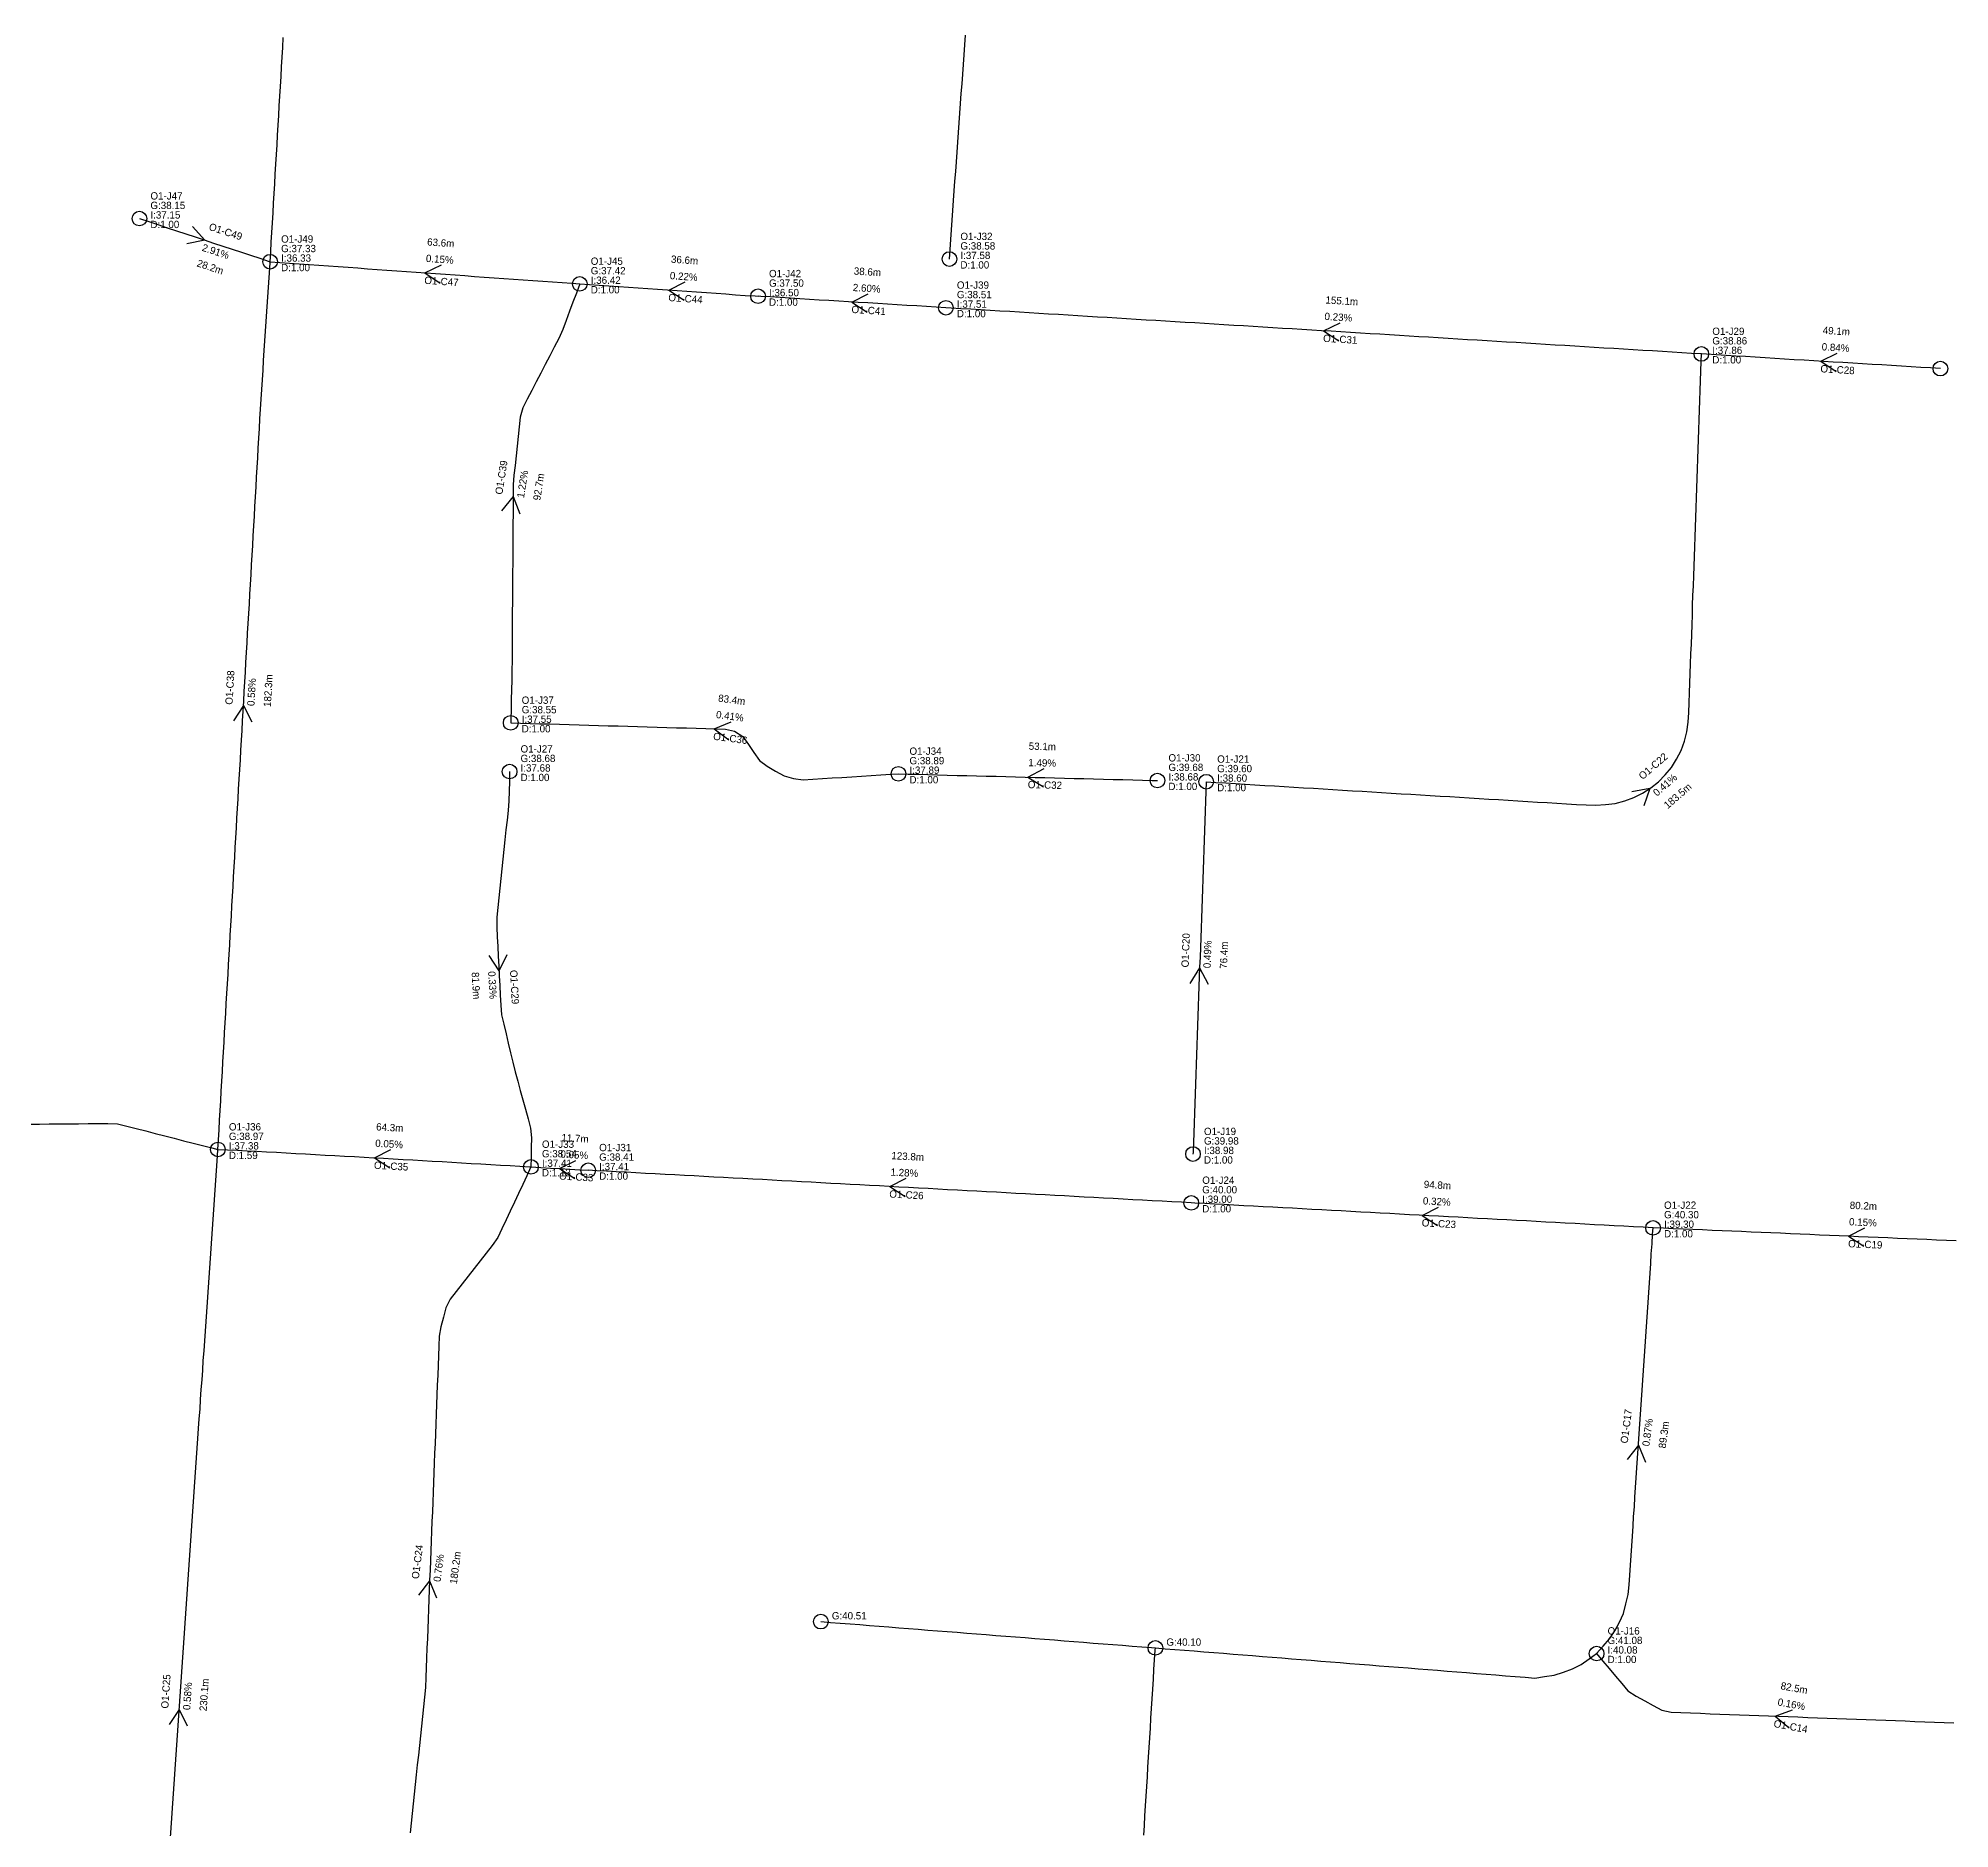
# Model space of a CAD drawing. Header units: metres. Extents: x 607160 to 610559, y 2613470 to 2618337.
# Drawn here: x 607554.3 to 607946, y 2615063.8 to 2615430.7 of the extents above; entities that cross this region are included whole.
import ezdxf

# ---------------------------------------------------------------- set-up
doc = ezdxf.new("R2010")
doc.units = ezdxf.units.M
for name, color, linetype in [('SW-DRAIN-LABELS', 3, 'Continuous'), ('SW-DRAIN-ORPHAN', 8, 'Continuous'), ('SW-DRAIN-SUB-01', 1, 'Continuous'), ('SW-JUNCTIONS', 7, 'Continuous')]:
    doc.layers.add(name, color=color, linetype=linetype)

msp = doc.modelspace()

# ---------------------------------------------------------------- linework, layer by layer
at = {"layer": 'SW-DRAIN-ORPHAN'}
for points in [[(607714.66, 2615106.21), (607716.65, 2615106.06), (607718.65, 2615105.9), (607720.64, 2615105.74), (607722.63, 2615105.59), (607724.63, 2615105.43), (607726.62, 2615105.27), (607728.61, 2615105.11), (607730.61, 2615104.96), (607732.6, 2615104.8), (607734.6, 2615104.64), (607736.59, 2615104.49), (607738.58, 2615104.33), (607740.58, 2615104.17), (607742.57, 2615104.02), (607744.57, 2615103.86), (607746.56, 2615103.7), (607748.55, 2615103.55), (607750.55, 2615103.39), (607752.54, 2615103.23), (607754.53, 2615103.07), (607756.53, 2615102.92), (607758.52, 2615102.76), (607760.52, 2615102.6), (607762.51, 2615102.45), (607764.5, 2615102.29), (607766.5, 2615102.13), (607768.49, 2615101.98), (607770.48, 2615101.82), (607772.48, 2615101.66), (607774.47, 2615101.51), (607776.47, 2615101.35), (607778.46, 2615101.19), (607780.45, 2615101.03), (607782.45, 2615100.88), (607783.21, 2615100.82)], [(607780.83, 2615062.44), (607780.95, 2615064.44), (607781.07, 2615066.43), (607781.2, 2615068.43), (607781.32, 2615070.43), (607781.44, 2615072.42), (607781.57, 2615074.42), (607781.69, 2615076.41), (607781.82, 2615078.41), (607781.94, 2615080.41), (607782.06, 2615082.4), (607782.19, 2615084.4), (607782.31, 2615086.39), (607782.43, 2615088.39), (607782.56, 2615090.39), (607782.68, 2615092.38), (607782.81, 2615094.38), (607782.93, 2615096.38), (607783.05, 2615098.37), (607783.18, 2615100.37), (607783.21, 2615100.82)], [(607783.21, 2615100.82), (607785.2, 2615100.66), (607787.19, 2615100.5), (607789.19, 2615100.34), (607791.18, 2615100.19), (607793.17, 2615100.03), (607795.17, 2615099.87), (607797.16, 2615099.71), (607799.16, 2615099.55), (607801.15, 2615099.39), (607803.14, 2615099.24), (607805.14, 2615099.08), (607807.13, 2615098.92), (607809.12, 2615098.76), (607811.12, 2615098.6), (607813.11, 2615098.45), (607815.11, 2615098.29), (607817.1, 2615098.13), (607819.09, 2615097.97), (607821.09, 2615097.81), (607823.08, 2615097.65), (607825.07, 2615097.5), (607827.07, 2615097.34), (607829.06, 2615097.18), (607831.06, 2615097.02), (607833.05, 2615096.86), (607835.04, 2615096.71), (607837.04, 2615096.55), (607839.03, 2615096.39), (607841.02, 2615096.23), (607843.02, 2615096.07), (607845.01, 2615095.91), (607847, 2615095.76), (607849, 2615095.6), (607850.99, 2615095.44), (607852.99, 2615095.28), (607854.98, 2615095.12), (607856.97, 2615094.97), (607858.97, 2615094.81), (607860.96, 2615094.65), (607862.94, 2615094.94), (607864.92, 2615095.23), (607866.82, 2615095.82), (607868.68, 2615096.56), (607870.45, 2615097.45), (607872.1, 2615098.59), (607873.63, 2615099.66)]]:
    msp.add_lwpolyline(points, dxfattribs=at)
at = {"layer": 'SW-DRAIN-SUB-01'}
for p, q in [((607588.42, 2615389.34), (607584.75, 2615388.58)), ((607588.42, 2615389.34), (607585.92, 2615392.14)), ((607633.53, 2615382.65), (607636.91, 2615384.28)), ((607633.53, 2615382.65), (607636.64, 2615380.54)), ((607683.52, 2615379.11), (607686.89, 2615380.76)), ((607683.52, 2615379.11), (607686.63, 2615377.01)), ((607721.04, 2615376.66), (607724.39, 2615378.34)), ((607721.04, 2615376.66), (607724.16, 2615374.59)), ((607817.69, 2615370.75), (607821.05, 2615372.42)), ((607817.69, 2615370.75), (607820.82, 2615368.68)), ((607919.58, 2615364.51), (607922.94, 2615366.18)), ((607919.58, 2615364.51), (607922.71, 2615362.44)), ((607651.61, 2615336.77), (607649.25, 2615333.85)), ((607651.61, 2615336.77), (607652.95, 2615333.27)), ((607596.35, 2615293.95), (607594.28, 2615290.82)), ((607596.35, 2615293.95), (607598.03, 2615290.6)), ((607692.82, 2615289.19), (607696.28, 2615290.63)), ((607692.82, 2615289.19), (607695.79, 2615286.91)), ((607757.1, 2615279.28), (607760.4, 2615281.07)), ((607757.1, 2615279.28), (607760.3, 2615277.32)), ((607884.52, 2615276.96), (607880.84, 2615276.25)), ((607884.52, 2615276.96), (607883.29, 2615273.42)), ((607648.72, 2615239.59), (607646.67, 2615242.74)), ((607648.72, 2615239.59), (607650.41, 2615242.94)), ((607792.28, 2615240.18), (607790.29, 2615237)), ((607792.28, 2615240.18), (607794.04, 2615236.87)), ((607623.19, 2615201.27), (607626.54, 2615202.96)), ((607623.19, 2615201.27), (607626.33, 2615199.22)), ((607661.13, 2615199.06), (607664.48, 2615200.74)), ((607661.13, 2615199.06), (607664.26, 2615197)), ((607728.78, 2615195.38), (607732.12, 2615197.07)), ((607728.78, 2615195.38), (607731.92, 2615193.33)), ((607837.88, 2615189.47), (607841.23, 2615191.17)), ((607837.88, 2615189.47), (607841.02, 2615187.42)), ((607925.24, 2615185.19), (607928.56, 2615186.92)), ((607925.24, 2615185.19), (607928.4, 2615183.17)), ((607882.21, 2615142.37), (607879.92, 2615139.4)), ((607882.21, 2615142.37), (607883.64, 2615138.9)), ((607634.49, 2615114.57), (607632.21, 2615111.6)), ((607634.49, 2615114.57), (607635.93, 2615111.11)), ((607583.19, 2615088.2), (607581.09, 2615085.09)), ((607583.19, 2615088.2), (607584.84, 2615084.83)), ((607910.22, 2615086.84), (607913.75, 2615088.1)), ((607910.22, 2615086.84), (607913.07, 2615084.41))]:
    msp.add_line(p, q, dxfattribs=at)
for points in [[(607601.81, 2615384.92), (607601.93, 2615386.92), (607602.04, 2615388.92), (607602.16, 2615390.91), (607602.28, 2615392.91), (607602.4, 2615394.91), (607602.51, 2615396.9), (607602.63, 2615398.9), (607602.75, 2615400.89), (607602.87, 2615402.89), (607602.98, 2615404.89), (607603.1, 2615406.88), (607603.22, 2615408.88), (607603.34, 2615410.88), (607603.45, 2615412.87), (607603.57, 2615414.87), (607603.69, 2615416.87), (607603.8, 2615418.86), (607603.92, 2615420.86), (607604.04, 2615422.86), (607604.16, 2615424.85), (607604.27, 2615426.85), (607604.39, 2615428.85), (607604.51, 2615430.84)], [(607741.01, 2615385.46), (607741.15, 2615387.45), (607741.29, 2615389.45), (607741.44, 2615391.44), (607741.58, 2615393.44), (607741.72, 2615395.43), (607741.87, 2615397.43), (607742.01, 2615399.42), (607742.15, 2615401.42), (607742.3, 2615403.41), (607742.44, 2615405.4), (607742.58, 2615407.4), (607742.73, 2615409.39), (607742.87, 2615411.39), (607743.01, 2615413.38), (607743.16, 2615415.38), (607743.3, 2615417.37), (607743.44, 2615419.37), (607743.59, 2615421.36), (607743.73, 2615423.36), (607743.87, 2615425.35), (607744.02, 2615427.35), (607744.16, 2615429.34), (607744.3, 2615431.34)], [(607575.03, 2615393.76), (607576.93, 2615393.13), (607578.83, 2615392.51), (607580.73, 2615391.88), (607582.63, 2615391.25), (607584.53, 2615390.63), (607586.42, 2615390), (607588.32, 2615389.37), (607590.22, 2615388.75), (607592.12, 2615388.12), (607594.02, 2615387.49), (607595.92, 2615386.87), (607597.82, 2615386.24), (607599.72, 2615385.61), (607601.62, 2615384.99), (607601.81, 2615384.92)], [(607591.11, 2615202.97), (607591.22, 2615204.97), (607591.34, 2615206.97), (607591.45, 2615208.96), (607591.57, 2615210.96), (607591.68, 2615212.96), (607591.8, 2615214.95), (607591.91, 2615216.95), (607592.03, 2615218.95), (607592.14, 2615220.94), (607592.26, 2615222.94), (607592.37, 2615224.94), (607592.49, 2615226.93), (607592.6, 2615228.93), (607592.72, 2615230.93), (607592.83, 2615232.92), (607592.95, 2615234.92), (607593.06, 2615236.92), (607593.18, 2615238.91), (607593.29, 2615240.91), (607593.41, 2615242.91), (607593.52, 2615244.9), (607593.64, 2615246.9), (607593.75, 2615248.9), (607593.87, 2615250.89), (607593.98, 2615252.89), (607594.1, 2615254.89), (607594.21, 2615256.88), (607594.33, 2615258.88), (607594.44, 2615260.88), (607594.56, 2615262.87), (607594.67, 2615264.87), (607594.79, 2615266.87), (607594.9, 2615268.86), (607595.02, 2615270.86), (607595.13, 2615272.86), (607595.25, 2615274.85), (607595.36, 2615276.85), (607595.48, 2615278.85), (607595.59, 2615280.84), (607595.71, 2615282.84), (607595.82, 2615284.84), (607595.94, 2615286.83), (607596.05, 2615288.83), (607596.17, 2615290.83), (607596.28, 2615292.82), (607596.4, 2615294.82), (607596.51, 2615296.82), (607596.63, 2615298.81), (607596.74, 2615300.81), (607596.86, 2615302.81), (607596.97, 2615304.8), (607597.09, 2615306.8), (607597.2, 2615308.8), (607597.32, 2615310.79), (607597.43, 2615312.79), (607597.55, 2615314.79), (607597.66, 2615316.78), (607597.78, 2615318.78), (607597.89, 2615320.78), (607598.01, 2615322.77), (607598.12, 2615324.77), (607598.24, 2615326.77), (607598.35, 2615328.76), (607598.47, 2615330.76), (607598.58, 2615332.76), (607598.7, 2615334.75), (607598.81, 2615336.75), (607598.93, 2615338.75), (607599.04, 2615340.74), (607599.16, 2615342.74), (607599.27, 2615344.74), (607599.39, 2615346.73), (607599.5, 2615348.73), (607599.62, 2615350.73), (607599.73, 2615352.72), (607599.85, 2615354.72), (607599.96, 2615356.72), (607600.09, 2615358.71), (607600.22, 2615360.71), (607600.35, 2615362.71), (607600.48, 2615364.7), (607600.61, 2615366.7), (607600.75, 2615368.69), (607600.88, 2615370.69), (607601.01, 2615372.68), (607601.14, 2615374.68), (607601.27, 2615376.68), (607601.4, 2615378.67), (607601.53, 2615380.67), (607601.66, 2615382.66), (607601.79, 2615384.66), (607601.81, 2615384.92)], [(607601.81, 2615384.92), (607603.8, 2615384.78), (607605.8, 2615384.64), (607607.79, 2615384.49), (607609.79, 2615384.35), (607611.78, 2615384.21), (607613.78, 2615384.06), (607615.77, 2615383.92), (607617.77, 2615383.78), (607619.76, 2615383.63), (607621.76, 2615383.49), (607623.75, 2615383.35), (607625.75, 2615383.2), (607627.74, 2615383.06), (607629.74, 2615382.92), (607631.73, 2615382.77), (607633.73, 2615382.63), (607635.72, 2615382.49), (607637.72, 2615382.35), (607639.71, 2615382.2), (607641.71, 2615382.06), (607643.7, 2615381.92), (607645.7, 2615381.78), (607647.69, 2615381.63), (607649.69, 2615381.49), (607651.68, 2615381.35), (607653.68, 2615381.2), (607655.67, 2615381.06), (607657.67, 2615380.92), (607659.66, 2615380.78), (607661.66, 2615380.63), (607663.65, 2615380.49), (607665.26, 2615380.38)], [(607665.26, 2615380.38), (607664.56, 2615378.5), (607663.87, 2615376.62), (607663.17, 2615374.75), (607662.48, 2615372.87), (607661.78, 2615371), (607660.94, 2615369.19), (607660.02, 2615367.41), (607659.1, 2615365.64), (607658.18, 2615363.86), (607657.25, 2615362.09), (607656.33, 2615360.31), (607655.41, 2615358.54), (607654.49, 2615356.76), (607653.57, 2615354.99), (607653.04, 2615353.09), (607652.83, 2615351.11), (607652.62, 2615349.12), (607652.41, 2615347.13), (607652.2, 2615345.14), (607651.99, 2615343.15), (607651.77, 2615341.16), (607651.62, 2615339.17), (607651.61, 2615337.17), (607651.59, 2615335.17), (607651.58, 2615333.17), (607651.57, 2615331.17), (607651.55, 2615329.17), (607651.54, 2615327.17), (607651.53, 2615325.17), (607651.51, 2615323.17), (607651.5, 2615321.17), (607651.49, 2615319.17), (607651.47, 2615317.17), (607651.46, 2615315.17), (607651.44, 2615313.17), (607651.43, 2615311.17), (607651.42, 2615309.17), (607651.4, 2615307.17), (607651.39, 2615305.17), (607651.38, 2615303.17), (607651.35, 2615301.17), (607651.31, 2615299.17), (607651.26, 2615297.17), (607651.22, 2615295.17), (607651.18, 2615293.17), (607651.13, 2615291.17), (607651.11, 2615290.41)], [(607665.26, 2615380.38), (607667.25, 2615380.24), (607669.25, 2615380.1), (607671.25, 2615379.96), (607673.24, 2615379.82), (607675.24, 2615379.68), (607677.23, 2615379.55), (607679.23, 2615379.41), (607681.22, 2615379.27), (607683.22, 2615379.13), (607685.21, 2615378.99), (607687.21, 2615378.85), (607689.2, 2615378.72), (607691.2, 2615378.58), (607693.19, 2615378.44), (607695.19, 2615378.3), (607697.18, 2615378.16), (607699.18, 2615378.02), (607701.17, 2615377.89), (607701.79, 2615377.84)], [(607740.29, 2615375.48), (607738.29, 2615375.6), (607736.3, 2615375.73), (607734.3, 2615375.85), (607732.3, 2615375.97), (607730.31, 2615376.09), (607728.31, 2615376.22), (607726.32, 2615376.34), (607724.32, 2615376.46), (607722.32, 2615376.58), (607720.33, 2615376.71), (607718.33, 2615376.83), (607716.33, 2615376.95), (607714.34, 2615377.07), (607712.34, 2615377.2), (607710.35, 2615377.32), (607708.35, 2615377.44), (607706.35, 2615377.56), (607704.36, 2615377.69), (607702.36, 2615377.81), (607701.79, 2615377.84)], [(607895.09, 2615366.01), (607893.1, 2615366.13), (607891.1, 2615366.25), (607889.1, 2615366.38), (607887.11, 2615366.5), (607885.11, 2615366.62), (607883.11, 2615366.74), (607881.12, 2615366.86), (607879.12, 2615366.99), (607877.13, 2615367.11), (607875.13, 2615367.23), (607873.13, 2615367.35), (607871.14, 2615367.47), (607869.14, 2615367.6), (607867.14, 2615367.72), (607865.15, 2615367.84), (607863.15, 2615367.96), (607861.16, 2615368.09), (607859.16, 2615368.21), (607857.16, 2615368.33), (607855.17, 2615368.45), (607853.17, 2615368.57), (607851.17, 2615368.7), (607849.18, 2615368.82), (607847.18, 2615368.94), (607845.18, 2615369.06), (607843.19, 2615369.19), (607841.19, 2615369.31), (607839.2, 2615369.43), (607837.2, 2615369.55), (607835.2, 2615369.67), (607833.21, 2615369.8), (607831.21, 2615369.92), (607829.21, 2615370.04), (607827.22, 2615370.16), (607825.22, 2615370.28), (607823.23, 2615370.41), (607821.23, 2615370.53), (607819.23, 2615370.65), (607817.24, 2615370.77), (607815.24, 2615370.9), (607813.24, 2615371.02), (607811.25, 2615371.14), (607809.25, 2615371.26), (607807.26, 2615371.38), (607805.26, 2615371.51), (607803.26, 2615371.63), (607801.27, 2615371.75), (607799.27, 2615371.87), (607797.27, 2615371.99), (607795.28, 2615372.12), (607793.28, 2615372.24), (607791.29, 2615372.36), (607789.29, 2615372.48), (607787.29, 2615372.61), (607785.3, 2615372.73), (607783.3, 2615372.85), (607781.3, 2615372.97), (607779.31, 2615373.09), (607777.31, 2615373.22), (607775.32, 2615373.34), (607773.32, 2615373.46), (607771.32, 2615373.58), (607769.33, 2615373.71), (607767.33, 2615373.83), (607765.33, 2615373.95), (607763.34, 2615374.07), (607761.34, 2615374.19), (607759.35, 2615374.32), (607757.35, 2615374.44), (607755.35, 2615374.56), (607753.36, 2615374.68), (607751.36, 2615374.8), (607749.36, 2615374.93), (607747.37, 2615375.05), (607745.37, 2615375.17), (607743.38, 2615375.29), (607741.38, 2615375.42), (607740.29, 2615375.48)], [(607793.63, 2615278.34), (607795.63, 2615278.21), (607797.63, 2615278.09), (607799.62, 2615277.97), (607801.62, 2615277.85), (607803.61, 2615277.73), (607805.61, 2615277.6), (607807.61, 2615277.48), (607809.6, 2615277.36), (607811.6, 2615277.24), (607813.6, 2615277.11), (607815.59, 2615276.99), (607817.59, 2615276.87), (607819.58, 2615276.75), (607821.58, 2615276.62), (607823.58, 2615276.5), (607825.57, 2615276.38), (607827.57, 2615276.26), (607829.57, 2615276.14), (607831.56, 2615276.01), (607833.56, 2615275.89), (607835.55, 2615275.77), (607837.55, 2615275.65), (607839.55, 2615275.52), (607841.54, 2615275.4), (607843.54, 2615275.28), (607845.54, 2615275.16), (607847.53, 2615275.03), (607849.53, 2615274.91), (607851.52, 2615274.79), (607853.52, 2615274.67), (607855.52, 2615274.55), (607857.51, 2615274.42), (607859.51, 2615274.3), (607861.51, 2615274.18), (607863.5, 2615274.06), (607865.5, 2615273.93), (607867.49, 2615273.81), (607869.49, 2615273.69), (607871.49, 2615273.59), (607873.49, 2615273.53), (607875.48, 2615273.66), (607877.46, 2615273.89), (607879.38, 2615274.44), (607881.27, 2615275.09), (607883.04, 2615276.02), (607884.72, 2615277.09), (607886.29, 2615278.33), (607887.68, 2615279.76), (607888.99, 2615281.27), (607890.01, 2615282.99), (607890.95, 2615284.75), (607891.62, 2615286.63), (607892.12, 2615288.56), (607892.42, 2615290.54), (607892.56, 2615292.53), (607892.62, 2615294.53), (607892.69, 2615296.53), (607892.76, 2615298.52), (607892.83, 2615300.52), (607892.9, 2615302.52), (607892.97, 2615304.52), (607893.04, 2615306.52), (607893.11, 2615308.52), (607893.18, 2615310.52), (607893.25, 2615312.52), (607893.31, 2615314.52), (607893.38, 2615316.51), (607893.45, 2615318.51), (607893.52, 2615320.51), (607893.59, 2615322.51), (607893.66, 2615324.51), (607893.73, 2615326.51), (607893.8, 2615328.51), (607893.87, 2615330.51), (607893.94, 2615332.5), (607894, 2615334.5), (607894.07, 2615336.5), (607894.14, 2615338.5), (607894.21, 2615340.5), (607894.28, 2615342.5), (607894.35, 2615344.5), (607894.42, 2615346.5), (607894.49, 2615348.5), (607894.56, 2615350.49), (607894.63, 2615352.49), (607894.69, 2615354.49), (607894.76, 2615356.49), (607894.83, 2615358.49), (607894.9, 2615360.49), (607894.97, 2615362.49), (607895.04, 2615364.49), (607895.09, 2615366.01)], [(607944.08, 2615363.01), (607944.08, 2615363.01), (607942.08, 2615363.14), (607940.08, 2615363.26), (607938.09, 2615363.38), (607936.09, 2615363.5), (607934.09, 2615363.62), (607932.1, 2615363.75), (607930.1, 2615363.87), (607928.11, 2615363.99), (607926.11, 2615364.11), (607924.11, 2615364.23), (607922.12, 2615364.36), (607920.12, 2615364.48), (607918.12, 2615364.6), (607916.13, 2615364.72), (607914.13, 2615364.84), (607912.14, 2615364.97), (607910.14, 2615365.09), (607908.14, 2615365.21), (607906.15, 2615365.33), (607904.15, 2615365.46), (607902.15, 2615365.58), (607900.16, 2615365.7), (607898.16, 2615365.82), (607896.17, 2615365.94), (607895.09, 2615366.01)], [(607651.11, 2615290.41), (607653.11, 2615290.36), (607655.11, 2615290.3), (607657.11, 2615290.24), (607659.11, 2615290.18), (607661.11, 2615290.12), (607663.11, 2615290.06), (607665.11, 2615290), (607667.11, 2615289.95), (607669.11, 2615289.89), (607671.1, 2615289.83), (607673.1, 2615289.77), (607675.1, 2615289.71), (607677.1, 2615289.65), (607679.1, 2615289.59), (607681.1, 2615289.54), (607683.1, 2615289.48), (607685.1, 2615289.42), (607687.1, 2615289.36), (607689.1, 2615289.3), (607691.1, 2615289.24), (607693.09, 2615289.18), (607695.09, 2615289.12), (607696.97, 2615288.67), (607698.65, 2615287.58), (607699.82, 2615285.98), (607700.95, 2615284.33), (607702.08, 2615282.68), (607703.64, 2615281.5), (607705.38, 2615280.51), (607707.12, 2615279.53), (607709.03, 2615279.02), (607711.01, 2615278.73), (607713, 2615278.85), (607715, 2615278.98), (607717, 2615279.11), (607718.99, 2615279.23), (607720.99, 2615279.36), (607722.98, 2615279.48), (607724.98, 2615279.61), (607726.98, 2615279.74), (607728.97, 2615279.86), (607730.57, 2615279.96)], [(607650.88, 2615280.42), (607650.88, 2615280.42), (607650.84, 2615278.42), (607650.79, 2615276.42), (607650.75, 2615274.42), (607650.56, 2615272.43), (607650.35, 2615270.44), (607650.14, 2615268.45), (607649.93, 2615266.46), (607649.72, 2615264.47), (607649.51, 2615262.48), (607649.3, 2615260.5), (607649.09, 2615258.51), (607648.88, 2615256.52), (607648.67, 2615254.53), (607648.46, 2615252.54), (607648.25, 2615250.55), (607648.26, 2615248.56), (607648.36, 2615246.56), (607648.46, 2615244.56), (607648.56, 2615242.56), (607648.67, 2615240.57), (607648.77, 2615238.57), (607648.87, 2615236.57), (607648.97, 2615234.57), (607649.07, 2615232.58), (607649.24, 2615230.59), (607649.69, 2615228.64), (607650.15, 2615226.69), (607650.6, 2615224.74), (607651.06, 2615222.8), (607651.51, 2615220.85), (607652.01, 2615218.91), (607652.54, 2615216.98), (607653.07, 2615215.06), (607653.6, 2615213.13), (607654.13, 2615211.2), (607654.66, 2615209.27), (607655.19, 2615207.34), (607655.34, 2615205.36), (607655.31, 2615203.36), (607655.29, 2615201.36), (607655.26, 2615199.41)], [(607730.57, 2615279.96), (607732.57, 2615279.91), (607734.57, 2615279.86), (607736.57, 2615279.81), (607738.57, 2615279.76), (607740.57, 2615279.7), (607742.57, 2615279.65), (607744.57, 2615279.6), (607746.57, 2615279.55), (607748.57, 2615279.5), (607750.56, 2615279.45), (607752.56, 2615279.4), (607754.56, 2615279.34), (607756.56, 2615279.29), (607758.56, 2615279.24), (607760.56, 2615279.19), (607762.56, 2615279.14), (607764.56, 2615279.09), (607766.56, 2615279.03), (607768.56, 2615278.98), (607770.56, 2615278.93), (607772.56, 2615278.88), (607774.56, 2615278.83), (607776.56, 2615278.78), (607778.56, 2615278.73), (607780.55, 2615278.67), (607782.55, 2615278.62), (607783.64, 2615278.59)], [(607793.63, 2615278.34), (607793.56, 2615276.34), (607793.49, 2615274.34), (607793.42, 2615272.34), (607793.35, 2615270.34), (607793.28, 2615268.34), (607793.21, 2615266.34), (607793.14, 2615264.35), (607793.07, 2615262.35), (607792.99, 2615260.35), (607792.92, 2615258.35), (607792.85, 2615256.35), (607792.78, 2615254.35), (607792.71, 2615252.35), (607792.64, 2615250.35), (607792.57, 2615248.36), (607792.5, 2615246.36), (607792.43, 2615244.36), (607792.36, 2615242.36), (607792.28, 2615240.36), (607792.21, 2615238.36), (607792.14, 2615236.36), (607792.07, 2615234.36), (607792, 2615232.37), (607791.93, 2615230.37), (607791.86, 2615228.37), (607791.79, 2615226.37), (607791.72, 2615224.37), (607791.65, 2615222.37), (607791.57, 2615220.37), (607791.5, 2615218.37), (607791.43, 2615216.38), (607791.36, 2615214.38), (607791.29, 2615212.38), (607791.22, 2615210.38), (607791.15, 2615208.38), (607791.08, 2615206.38), (607791.01, 2615204.38), (607790.94, 2615202.38), (607790.92, 2615202.03)], [(607552.52, 2615208.18), (607554.52, 2615208.19), (607556.52, 2615208.21), (607558.52, 2615208.22), (607560.52, 2615208.24), (607562.52, 2615208.25), (607564.52, 2615208.27), (607566.52, 2615208.28), (607568.52, 2615208.3), (607570.51, 2615208.24), (607572.45, 2615207.75), (607574.38, 2615207.25), (607576.32, 2615206.76), (607578.26, 2615206.26), (607580.2, 2615205.77), (607582.13, 2615205.27), (607584.07, 2615204.77), (607586.01, 2615204.28), (607587.95, 2615203.78), (607589.88, 2615203.29), (607591.11, 2615202.97)], [(607581.38, 2615061.97), (607581.52, 2615063.96), (607581.65, 2615065.96), (607581.79, 2615067.95), (607581.93, 2615069.95), (607582.07, 2615071.94), (607582.2, 2615073.94), (607582.34, 2615075.94), (607582.48, 2615077.93), (607582.62, 2615079.93), (607582.76, 2615081.92), (607582.89, 2615083.92), (607583.03, 2615085.91), (607583.17, 2615087.91), (607583.31, 2615089.9), (607583.44, 2615091.9), (607583.58, 2615093.89), (607583.72, 2615095.89), (607583.86, 2615097.88), (607583.99, 2615099.88), (607584.13, 2615101.87), (607584.27, 2615103.87), (607584.41, 2615105.86), (607584.54, 2615107.86), (607584.68, 2615109.85), (607584.82, 2615111.85), (607584.96, 2615113.85), (607585.1, 2615115.84), (607585.23, 2615117.84), (607585.37, 2615119.83), (607585.51, 2615121.83), (607585.65, 2615123.82), (607585.78, 2615125.82), (607585.92, 2615127.81), (607586.06, 2615129.81), (607586.2, 2615131.8), (607586.33, 2615133.8), (607586.47, 2615135.79), (607586.61, 2615137.79), (607586.75, 2615139.78), (607586.88, 2615141.78), (607587.02, 2615143.77), (607587.16, 2615145.77), (607587.3, 2615147.76), (607587.44, 2615149.76), (607587.57, 2615151.76), (607587.71, 2615153.75), (607587.85, 2615155.75), (607587.99, 2615157.74), (607588.12, 2615159.74), (607588.26, 2615161.73), (607588.4, 2615163.73), (607588.54, 2615165.72), (607588.67, 2615167.72), (607588.81, 2615169.71), (607588.95, 2615171.71), (607589.09, 2615173.7), (607589.22, 2615175.7), (607589.36, 2615177.69), (607589.5, 2615179.69), (607589.64, 2615181.68), (607589.78, 2615183.68), (607589.91, 2615185.67), (607590.05, 2615187.67), (607590.19, 2615189.67), (607590.33, 2615191.66), (607590.46, 2615193.66), (607590.6, 2615195.65), (607590.74, 2615197.65), (607590.88, 2615199.64), (607591.01, 2615201.64), (607591.11, 2615202.97)], [(607591.11, 2615202.97), (607593.1, 2615202.89), (607595.1, 2615202.8), (607597.1, 2615202.71), (607599.1, 2615202.62), (607601.1, 2615202.51), (607603.09, 2615202.4), (607605.09, 2615202.29), (607607.09, 2615202.17), (607609.08, 2615202.06), (607611.08, 2615201.95), (607613.08, 2615201.84), (607615.07, 2615201.73), (607617.07, 2615201.62), (607619.07, 2615201.5), (607621.06, 2615201.39), (607623.06, 2615201.28), (607625.06, 2615201.17), (607627.05, 2615201.05), (607629.05, 2615200.94), (607631.05, 2615200.83), (607633.04, 2615200.71), (607635.04, 2615200.6), (607637.04, 2615200.48), (607639.03, 2615200.36), (607641.03, 2615200.25), (607643.03, 2615200.13), (607645.02, 2615200.01), (607647.02, 2615199.89), (607649.02, 2615199.77), (607651.01, 2615199.66), (607653.01, 2615199.54), (607655.01, 2615199.42), (607655.26, 2615199.41)], [(607655.26, 2615199.41), (607654.42, 2615197.59), (607653.57, 2615195.78), (607652.72, 2615193.97), (607651.87, 2615192.16), (607651.02, 2615190.35), (607650.17, 2615188.54), (607649.32, 2615186.73), (607648.48, 2615184.92), (607647.3, 2615183.31), (607646.07, 2615181.73), (607644.84, 2615180.16), (607643.6, 2615178.58), (607642.37, 2615177), (607641.14, 2615175.43), (607639.91, 2615173.85), (607638.68, 2615172.28), (607637.82, 2615170.51), (607637.31, 2615168.58), (607636.8, 2615166.65), (607636.47, 2615164.69), (607636.39, 2615162.69), (607636.31, 2615160.69), (607636.23, 2615158.69), (607636.15, 2615156.69), (607636.07, 2615154.7), (607635.99, 2615152.7), (607635.92, 2615150.7), (607635.84, 2615148.7), (607635.76, 2615146.7), (607635.68, 2615144.7), (607635.6, 2615142.7), (607635.52, 2615140.71), (607635.44, 2615138.71), (607635.36, 2615136.71), (607635.29, 2615134.71), (607635.21, 2615132.71), (607635.13, 2615130.71), (607635.05, 2615128.72), (607634.97, 2615126.72), (607634.89, 2615124.72), (607634.81, 2615122.72), (607634.74, 2615120.72), (607634.66, 2615118.72), (607634.58, 2615116.72), (607634.5, 2615114.73), (607634.42, 2615112.73), (607634.34, 2615110.73), (607634.26, 2615108.73), (607634.18, 2615106.73), (607634.11, 2615104.73), (607634.03, 2615102.74), (607633.95, 2615100.74), (607633.87, 2615098.74), (607633.79, 2615096.74), (607633.71, 2615094.74), (607633.63, 2615092.74), (607633.44, 2615090.75), (607633.23, 2615088.76), (607633.02, 2615086.78), (607632.81, 2615084.79), (607632.6, 2615082.8), (607632.39, 2615080.81), (607632.18, 2615078.82), (607631.97, 2615076.83), (607631.76, 2615074.84), (607631.55, 2615072.85), (607631.34, 2615070.86), (607631.13, 2615068.88), (607630.91, 2615066.89), (607630.7, 2615064.9), (607630.49, 2615062.91)], [(607655.26, 2615199.41), (607657.26, 2615199.29), (607659.26, 2615199.17), (607661.25, 2615199.05), (607663.25, 2615198.94), (607665.25, 2615198.82), (607666.99, 2615198.72)], [(607790.57, 2615192.03), (607788.57, 2615192.14), (607786.57, 2615192.25), (607784.58, 2615192.36), (607782.58, 2615192.47), (607780.58, 2615192.57), (607778.59, 2615192.68), (607776.59, 2615192.79), (607774.59, 2615192.9), (607772.59, 2615193.01), (607770.6, 2615193.11), (607768.6, 2615193.22), (607766.6, 2615193.33), (607764.61, 2615193.44), (607762.61, 2615193.55), (607760.61, 2615193.65), (607758.62, 2615193.76), (607756.62, 2615193.87), (607754.62, 2615193.98), (607752.62, 2615194.09), (607750.63, 2615194.19), (607748.63, 2615194.3), (607746.63, 2615194.41), (607744.64, 2615194.52), (607742.64, 2615194.63), (607740.64, 2615194.73), (607738.64, 2615194.84), (607736.65, 2615194.95), (607734.65, 2615195.06), (607732.65, 2615195.17), (607730.66, 2615195.27), (607728.66, 2615195.38), (607726.66, 2615195.49), (607724.66, 2615195.6), (607722.67, 2615195.71), (607720.67, 2615195.81), (607718.67, 2615195.92), (607716.68, 2615196.03), (607714.68, 2615196.14), (607712.68, 2615196.25), (607710.69, 2615196.35), (607708.69, 2615196.46), (607706.69, 2615196.57), (607704.69, 2615196.68), (607702.7, 2615196.79), (607700.7, 2615196.89), (607698.7, 2615197), (607696.71, 2615197.11), (607694.71, 2615197.22), (607692.71, 2615197.33), (607690.71, 2615197.43), (607688.72, 2615197.54), (607686.72, 2615197.65), (607684.72, 2615197.76), (607682.73, 2615197.87), (607680.73, 2615197.97), (607678.73, 2615198.08), (607676.73, 2615198.19), (607674.74, 2615198.3), (607672.74, 2615198.41), (607670.74, 2615198.51), (607668.75, 2615198.62), (607666.99, 2615198.72)], [(607885.2, 2615186.91), (607883.2, 2615187.02), (607881.2, 2615187.13), (607879.21, 2615187.24), (607877.21, 2615187.34), (607875.21, 2615187.45), (607873.21, 2615187.56), (607871.22, 2615187.67), (607869.22, 2615187.78), (607867.22, 2615187.88), (607865.23, 2615187.99), (607863.23, 2615188.1), (607861.23, 2615188.21), (607859.24, 2615188.32), (607857.24, 2615188.42), (607855.24, 2615188.53), (607853.24, 2615188.64), (607851.25, 2615188.75), (607849.25, 2615188.86), (607847.25, 2615188.97), (607845.26, 2615189.07), (607843.26, 2615189.18), (607841.26, 2615189.29), (607839.26, 2615189.4), (607837.27, 2615189.51), (607835.27, 2615189.61), (607833.27, 2615189.72), (607831.28, 2615189.83), (607829.28, 2615189.94), (607827.28, 2615190.05), (607825.29, 2615190.15), (607823.29, 2615190.26), (607821.29, 2615190.37), (607819.29, 2615190.48), (607817.3, 2615190.59), (607815.3, 2615190.7), (607813.3, 2615190.8), (607811.31, 2615190.91), (607809.31, 2615191.02), (607807.31, 2615191.13), (607805.31, 2615191.24), (607803.32, 2615191.34), (607801.32, 2615191.45), (607799.32, 2615191.56), (607797.33, 2615191.67), (607795.33, 2615191.78), (607793.33, 2615191.89), (607791.33, 2615191.99), (607790.57, 2615192.03)], [(607873.63, 2615099.66), (607874.96, 2615101.16), (607876.29, 2615102.65), (607877.37, 2615104.32), (607878.31, 2615106.08), (607879.14, 2615107.89), (607879.62, 2615109.83), (607880.1, 2615111.78), (607880.29, 2615113.76), (607880.42, 2615115.76), (607880.55, 2615117.75), (607880.69, 2615119.75), (607880.82, 2615121.74), (607880.96, 2615123.74), (607881.09, 2615125.74), (607881.22, 2615127.73), (607881.36, 2615129.73), (607881.49, 2615131.72), (607881.63, 2615133.72), (607881.76, 2615135.71), (607881.89, 2615137.71), (607882.03, 2615139.7), (607882.16, 2615141.7), (607882.3, 2615143.7), (607882.43, 2615145.69), (607882.56, 2615147.69), (607882.7, 2615149.68), (607882.83, 2615151.68), (607882.97, 2615153.67), (607883.1, 2615155.67), (607883.23, 2615157.66), (607883.37, 2615159.66), (607883.5, 2615161.65), (607883.64, 2615163.65), (607883.77, 2615165.65), (607883.9, 2615167.64), (607884.04, 2615169.64), (607884.17, 2615171.63), (607884.31, 2615173.63), (607884.44, 2615175.62), (607884.57, 2615177.62), (607884.71, 2615179.61), (607884.84, 2615181.61), (607884.98, 2615183.61), (607885.11, 2615185.6), (607885.2, 2615186.91)], [(607947.29, 2615184.24), (607945.3, 2615184.32), (607943.3, 2615184.41), (607941.3, 2615184.5), (607939.3, 2615184.58), (607937.3, 2615184.67), (607935.31, 2615184.75), (607933.31, 2615184.84), (607931.31, 2615184.93), (607929.31, 2615185.01), (607927.31, 2615185.1), (607925.31, 2615185.18), (607923.32, 2615185.27), (607921.32, 2615185.36), (607919.32, 2615185.44), (607917.32, 2615185.53), (607915.32, 2615185.61), (607913.33, 2615185.7), (607911.33, 2615185.79), (607909.33, 2615185.87), (607907.33, 2615185.96), (607905.33, 2615186.04), (607903.33, 2615186.13), (607901.34, 2615186.22), (607899.34, 2615186.3), (607897.34, 2615186.39), (607895.34, 2615186.47), (607893.34, 2615186.56), (607891.35, 2615186.65), (607889.35, 2615186.73), (607887.35, 2615186.82), (607885.2, 2615186.91)], [(607873.63, 2615099.66), (607874.92, 2615098.13), (607876.2, 2615096.59), (607877.48, 2615095.06), (607878.77, 2615093.53), (607880.05, 2615091.99), (607881.72, 2615090.93), (607883.48, 2615089.98), (607885.24, 2615089.02), (607886.99, 2615088.07), (607888.9, 2615087.64), (607890.89, 2615087.56), (607892.89, 2615087.49), (607894.89, 2615087.42), (607896.89, 2615087.34), (607898.89, 2615087.27), (607900.89, 2615087.19), (607902.89, 2615087.12), (607904.88, 2615087.04), (607906.88, 2615086.97), (607908.88, 2615086.89), (607910.88, 2615086.82), (607912.88, 2615086.74), (607914.88, 2615086.67), (607916.88, 2615086.59), (607918.87, 2615086.52), (607920.87, 2615086.45), (607922.87, 2615086.37), (607924.87, 2615086.3), (607926.87, 2615086.22), (607928.87, 2615086.15), (607930.87, 2615086.07), (607932.87, 2615086), (607934.86, 2615085.92), (607936.86, 2615085.85), (607938.86, 2615085.77), (607940.86, 2615085.7), (607942.86, 2615085.62), (607944.86, 2615085.55), (607946.86, 2615085.48)]]:
    msp.add_lwpolyline(points, dxfattribs=at)
at = {"layer": 'SW-JUNCTIONS'}
for centre in [(607575.03, 2615393.76), (607601.81, 2615384.92), (607741.01, 2615385.46), (607665.26, 2615380.38), (607701.79, 2615377.84), (607740.29, 2615375.48), (607895.09, 2615366.01), (607944.08, 2615363.01), (607651.11, 2615290.41), (607650.88, 2615280.42), (607730.57, 2615279.96), (607783.64, 2615278.59), (607793.63, 2615278.34), (607591.11, 2615202.97), (607655.26, 2615199.41), (607790.92, 2615202.03), (607666.99, 2615198.72), (607790.57, 2615192.03), (607885.2, 2615186.91), (607714.66, 2615106.21), (607783.21, 2615100.82), (607873.63, 2615099.66)]:
    msp.add_circle(centre, 1.5, dxfattribs=at)

# ---------------------------------------------------------------- texts
at = {"layer": 'SW-DRAIN-LABELS', "color": 7}
for s, p in [('O1-J47', (607577.28, 2615397.66)), ('G:38.15', (607577.28, 2615395.71)), ('O1-J49', (607604.06, 2615388.82)), ('O1-J32', (607743.26, 2615389.36)), ('G:38.58', (607743.26, 2615387.41)), ('G:37.33', (607604.06, 2615386.87)), ('O1-J45', (607667.51, 2615384.28)), ('G:37.42', (607667.51, 2615382.33)), ('O1-J42', (607704.04, 2615381.74)), ('G:37.50', (607704.04, 2615379.79)), ('O1-J39', (607742.54, 2615379.38)), ('G:38.51', (607742.54, 2615377.43)), ('O1-J29', (607897.34, 2615369.91)), ('G:38.86', (607897.34, 2615367.96)), ('O1-J37', (607653.36, 2615294.31)), ('G:38.55', (607653.36, 2615292.36)), ('O1-J27', (607653.13, 2615284.32)), ('G:38.68', (607653.13, 2615282.37)), ('O1-J34', (607732.82, 2615283.86)), ('G:38.89', (607732.82, 2615281.91)), ('O1-J30', (607785.89, 2615282.49)), ('O1-J21', (607795.88, 2615282.24)), ('G:39.68', (607785.89, 2615280.54)), ('G:39.60', (607795.88, 2615280.29)), ('O1-J36', (607593.36, 2615206.87)), ('G:38.97', (607593.36, 2615204.92)), ('O1-J33', (607657.51, 2615203.31)), ('O1-J19', (607793.17, 2615205.93)), ('G:39.98', (607793.17, 2615203.98)), ('G:38.54', (607657.51, 2615201.36)), ('O1-J31', (607669.24, 2615202.62)), ('G:38.41', (607669.24, 2615200.67)), ('O1-J24', (607792.82, 2615195.93)), ('G:40.00', (607792.82, 2615193.98)), ('O1-J22', (607887.45, 2615190.81)), ('G:40.30', (607887.45, 2615188.86)), ('G:40.51', (607716.91, 2615106.66)), ('G:40.10', (607785.46, 2615101.27)), ('O1-J16', (607875.88, 2615103.56)), ('G:41.08', (607875.88, 2615101.61))]:
    msp.add_text(s, height=1.5, dxfattribs=at).set_placement(p)
at = {"layer": 'SW-DRAIN-LABELS', "color": 6}
for s, p in [('D:1.00', (607577.28, 2615391.81)), ('D:1.00', (607743.26, 2615383.51)), ('D:1.00', (607604.06, 2615382.97)), ('D:1.00', (607667.51, 2615378.43)), ('D:1.00', (607704.04, 2615375.89)), ('D:1.00', (607742.54, 2615373.53)), ('D:1.00', (607897.34, 2615364.06)), ('D:1.00', (607653.36, 2615288.46)), ('D:1.00', (607653.13, 2615278.47)), ('D:1.00', (607732.82, 2615278.01)), ('D:1.00', (607785.89, 2615276.64)), ('D:1.00', (607795.88, 2615276.39)), ('D:1.59', (607593.36, 2615201.02)), ('D:1.00', (607793.17, 2615200.08)), ('D:1.13', (607657.51, 2615197.46)), ('D:1.00', (607669.24, 2615196.77)), ('D:1.00', (607792.82, 2615190.08)), ('D:1.00', (607887.45, 2615184.96)), ('D:1.00', (607875.88, 2615097.71))]:
    msp.add_text(s, height=1.5, dxfattribs=at).set_placement(p)
at = {"layer": 'SW-DRAIN-LABELS', "color": 4}
for s, p in [('I:37.15', (607577.28, 2615393.76)), ('I:36.33', (607604.06, 2615384.92)), ('I:37.58', (607743.26, 2615385.46)), ('I:36.42', (607667.51, 2615380.38)), ('I:36.50', (607704.04, 2615377.84)), ('I:37.51', (607742.54, 2615375.48)), ('I:37.86', (607897.34, 2615366.01)), ('I:37.55', (607653.36, 2615290.41)), ('I:37.68', (607653.13, 2615280.42)), ('I:37.89', (607732.82, 2615279.96)), ('I:38.68', (607785.89, 2615278.59)), ('I:38.60', (607795.88, 2615278.34)), ('I:37.38', (607593.36, 2615202.97)), ('I:37.41', (607657.51, 2615199.41)), ('I:38.98', (607793.17, 2615202.03)), ('I:37.41', (607669.24, 2615198.72)), ('I:39.00', (607792.82, 2615192.03)), ('I:39.30', (607887.45, 2615186.91)), ('I:40.08', (607875.88, 2615099.66))]:
    msp.add_text(s, height=1.5, dxfattribs=at).set_placement(p)
at = {"layer": 'SW-DRAIN-LABELS', "color": 3}
for s, rotation, p in [('O1-C49', -18.263, (607589.12, 2615391.48)), ('O1-C47', -4.0991, (607633.37, 2615380.4)), ('O1-C44', -3.9645, (607683.37, 2615376.86)), ('O1-C41', -3.5099, (607720.9, 2615374.42)), ('O1-C31', -3.5019, (607817.55, 2615368.5)), ('O1-C28', -3.4983, (607919.45, 2615362.27)), ('O1-C39', 81.0633, (607649.38, 2615337.12)), ('O1-C38', 86.6335, (607594.1, 2615294.09)), ('O1-C36', -7.4939, (607692.53, 2615286.96)), ('O1-C22', 40.8309, (607883.05, 2615278.66)), ('O1-C32', -1.4773, (607757.05, 2615277.03)), ('O1-C20', 87.9665, (607790.03, 2615240.26)), ('O1-C29', -86.906, (607650.96, 2615239.72)), ('O1-C35', -3.1828, (607623.06, 2615199.02)), ('O1-C33', -3.3602, (607660.99, 2615196.82)), ('O1-C26', -3.0951, (607728.66, 2615193.13)), ('O1-C23', -3.0994, (607837.76, 2615187.23)), ('O1-C19', -2.4657, (607925.14, 2615182.94)), ('O1-C17', 82.45, (607879.98, 2615142.66)), ('O1-C24', 82.5329, (607632.26, 2615114.87)), ('O1-C25', 86.053, (607580.94, 2615088.35)), ('O1-C14', -10.4524, (607909.81, 2615084.63))]:
    msp.add_text(s, height=1.5, rotation=rotation, dxfattribs=at).set_placement(p)
at = {"layer": 'SW-DRAIN-LABELS', "color": 2}
for s, rotation, p in [('2.91%', -18.263, (607587.71, 2615387.2)), ('63.6m', -4.0991, (607633.94, 2615388.26)), ('28.2m', -18.263, (607586.66, 2615384)), ('0.15%', -4.0991, (607633.69, 2615384.89)), ('36.6m', -3.9645, (607683.91, 2615384.72)), ('0.22%', -3.9645, (607683.68, 2615381.35)), ('38.6m', -3.5099, (607721.38, 2615382.28)), ('2.60%', -3.5099, (607721.18, 2615378.91)), ('155.1m', -3.5019, (607818.03, 2615376.36)), ('0.23%', -3.5019, (607817.83, 2615372.99)), ('49.1m', -3.4983, (607919.93, 2615370.13)), ('0.84%', -3.4983, (607919.72, 2615366.76)), ('1.22%', 81.0633, (607653.83, 2615336.42)), ('92.7m', 81.0633, (607657.16, 2615335.9)), ('0.58%', 86.6335, (607598.59, 2615293.82)), ('182.3m', 86.6335, (607601.96, 2615293.62)), ('83.4m', -7.4939, (607693.55, 2615294.77)), ('0.41%', -7.4939, (607693.11, 2615291.42)), ('1.49%', -1.4773, (607757.16, 2615281.53)), ('53.1m', -1.4773, (607757.25, 2615284.9)), ('0.41%', 40.8309, (607885.99, 2615275.26)), ('183.5m', 40.8309, (607888.2, 2615272.7)), ('0.49%', 87.9665, (607794.53, 2615240.1)), ('76.4m', 87.9665, (607797.9, 2615239.98)), ('81.9m', -86.906, (607643.1, 2615239.29)), ('0.33%', -86.906, (607646.47, 2615239.47)), ('64.3m', -3.1828, (607623.5, 2615206.89)), ('0.05%', -3.1828, (607623.31, 2615203.52)), ('11.7m', -3.3602, (607661.46, 2615204.68)), ('0.05%', -3.3602, (607661.26, 2615201.31)), ('123.8m', -3.0951, (607729.08, 2615200.99)), ('1.28%', -3.0951, (607728.9, 2615197.62)), ('94.8m', -3.0994, (607838.19, 2615195.09)), ('0.32%', -3.0994, (607838, 2615191.72)), ('0.15%', -2.4657, (607925.33, 2615187.43)), ('80.2m', -2.4657, (607925.48, 2615190.81)), ('0.87%', 82.45, (607884.44, 2615142.07)), ('89.3m', 82.45, (607887.78, 2615141.63)), ('0.76%', 82.5329, (607636.72, 2615114.28)), ('180.2m', 82.5329, (607640.07, 2615113.84)), ('0.58%', 86.053, (607585.43, 2615088.04)), ('230.1m', 86.053, (607588.8, 2615087.81)), ('82.5m', -10.4524, (607911.24, 2615092.37)), ('0.16%', -10.4524, (607910.63, 2615089.06))]:
    msp.add_text(s, height=1.5, rotation=rotation, dxfattribs=at).set_placement(p)

doc.saveas('drawing.dxf')
